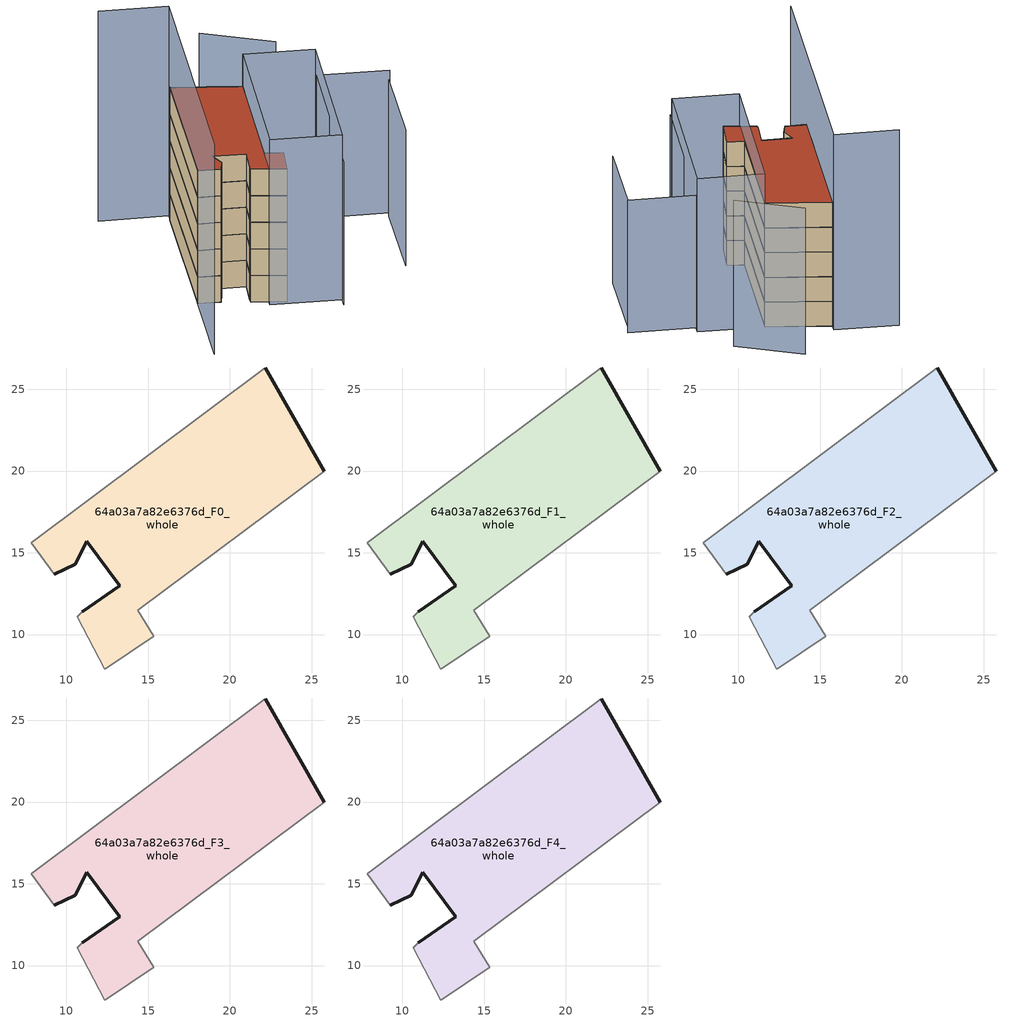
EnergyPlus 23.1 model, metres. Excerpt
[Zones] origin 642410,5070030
64a03a7a82e6376d_F0_whole
 floor ground (EU_floor_Construction): 15.36,9.89 14.36,11.49 25.77,20 22.17,26.3 7.86,15.6 9.26,13.7 10.56,14.29 11.26,15.7 13.26,12.99 10.96,11.39 10.66,11.09 12.36,7.89 z0
 wall outside (EU_wall_Construction): 22.17,26.3 25.77,20 / 10.96,11.39 13.26,12.99 11.26,15.7 10.56,14.29 9.26,13.7 z0:3
 wall adiabatic (EU_wall_Construction): 9.26,13.7 7.86,15.6 22.17,26.3 / 25.77,20 14.36,11.49 15.36,9.89 12.36,7.89 10.66,11.09 10.96,11.39 z0:3
64a03a7a82e6376d_F1_whole
 floor to 64a03a7a82e6376d_F0_whole (EU_floor_Construction): 15.36,9.89 14.36,11.49 25.77,20 22.17,26.3 7.86,15.6 9.26,13.7 10.56,14.29 11.26,15.7 13.26,12.99 10.96,11.39 10.66,11.09 12.36,7.89 z3
 wall outside (EU_wall_Construction): 22.17,26.3 25.77,20 / 10.96,11.39 13.26,12.99 11.26,15.7 10.56,14.29 9.26,13.7 z3:6
 wall adiabatic (EU_wall_Construction): 9.26,13.7 7.86,15.6 22.17,26.3 / 25.77,20 14.36,11.49 15.36,9.89 12.36,7.89 10.66,11.09 10.96,11.39 z3:6
64a03a7a82e6376d_F2_whole
 floor to 64a03a7a82e6376d_F1_whole (EU_floor_Construction): 15.36,9.89 14.36,11.49 25.77,20 22.17,26.3 7.86,15.6 9.26,13.7 10.56,14.29 11.26,15.7 13.26,12.99 10.96,11.39 10.66,11.09 12.36,7.89 z6
 wall outside (EU_wall_Construction): 22.17,26.3 25.77,20 / 10.96,11.39 13.26,12.99 11.26,15.7 10.56,14.29 9.26,13.7 z6:9
 wall adiabatic (EU_wall_Construction): 9.26,13.7 7.86,15.6 22.17,26.3 / 25.77,20 14.36,11.49 15.36,9.89 12.36,7.89 10.66,11.09 10.96,11.39 z6:9
64a03a7a82e6376d_F3_whole
 floor to 64a03a7a82e6376d_F2_whole (EU_floor_Construction): 15.36,9.89 14.36,11.49 25.77,20 22.17,26.3 7.86,15.6 9.26,13.7 10.56,14.29 11.26,15.7 13.26,12.99 10.96,11.39 10.66,11.09 12.36,7.89 z9
 wall outside (EU_wall_Construction): 22.17,26.3 25.77,20 / 10.96,11.39 13.26,12.99 11.26,15.7 10.56,14.29 9.26,13.7 z9:12
 wall adiabatic (EU_wall_Construction): 9.26,13.7 7.86,15.6 22.17,26.3 / 25.77,20 14.36,11.49 15.36,9.89 12.36,7.89 10.66,11.09 10.96,11.39 z9:12
64a03a7a82e6376d_F4_whole
 floor to 64a03a7a82e6376d_F3_whole (EU_floor_Construction): 15.36,9.89 14.36,11.49 25.77,20 22.17,26.3 7.86,15.6 9.26,13.7 10.56,14.29 11.26,15.7 13.26,12.99 10.96,11.39 10.66,11.09 12.36,7.89 z12
 wall outside (EU_wall_Construction): 22.17,26.3 25.77,20 / 10.96,11.39 13.26,12.99 11.26,15.7 10.56,14.29 9.26,13.7 z12:15
 wall adiabatic (EU_wall_Construction): 9.26,13.7 7.86,15.6 22.17,26.3 / 25.77,20 14.36,11.49 15.36,9.89 12.36,7.89 10.66,11.09 10.96,11.39 z12:15
 roof outside (EU_roof_Construction): 22.17,26.3 25.77,20 14.36,11.49 15.36,9.89 12.36,7.89 10.66,11.09 10.96,11.39 13.26,12.99 11.26,15.7 10.56,14.29 9.26,13.7 7.86,15.6 z15
shading: 24.59,1 33.07,7.38 z0:15.4; 14.48,2.64 29.37,13.59 / 29.37,13.59 33.76,7.63 z0:16.1; 30.09,14.12 15.36,3.29 / 15.36,3.29 11.04,9.16 / 11.04,9.16 25.77,19.99 / 25.77,19.99 30.09,14.12 z0:18.6; 31.19,19.09 29.16,26.65 z0:17.7; 18.67,32.51 22.91,26.82 / 22.91,26.82 -0.74,9.19 z0:23.7
[Building]
EU S2 Campaign: North Axis=0; Terrain=City; Solar Distribution=FullExterior
[Site:Location]
Lyon-Bron: Latitude=45.75; Longitude=5; Time Zone=1; Elevation=198
[SizingPeriod:WeatherFileDays]
AnnualSizingPeriod: Begin Month=1; Begin Day of Month=1; End Month=12; End Day of Month=31; Day of Week for Start Day=Monday; Use Weather File Daylight Saving Period=No; Use Weather File Rain and Snow Indicators=No
[MATERIAL]
EU_InternalMass_Material: Roughness=MediumRough; Thickness=0.1; Conductivity=1; Density=1800; Specific Heat=900; Thermal Absorptance=0.9; Solar Absorptance=0.7; Visible Absorptance=0.7
[MATERIAL:NOMASS] Roughness=MediumRough; Thermal Absorptance=0.9; Solar Absorptance=0.7; Visible Absorptance=0.7
Name | Thermal Resistance
EU_wall_NoMass | 0.87146
EU_roof_NoMass | 0.842276
EU_floor_NoMass | 0.496999
[CONSTRUCTION]
EU_wall_Construction: EU_wall_NoMass
EU_roof_Construction: EU_roof_NoMass
EU_floor_Construction: EU_floor_NoMass
EU_InternalMass_Construction: EU_InternalMass_Material
[ZONE] Type=1; Multiplier=1; Ceiling Height=autocalculate; Volume=374.8125; Floor Area=autocalculate; Part of Total Floor Area=Yes
64a03a7a82e6376d_F0_whole; 64a03a7a82e6376d_F1_whole; 64a03a7a82e6376d_F2_whole; 64a03a7a82e6376d_F3_whole; 64a03a7a82e6376d_F4_whole
[INTERNALMASS] Construction=EU_InternalMass_Construction; Surface Area=124.932
Name | Zone or ZoneList
64a03a7a82e6376d_F0_whole_EU_InternalMass | 64a03a7a82e6376d_F0_whole
64a03a7a82e6376d_F1_whole_EU_InternalMass | 64a03a7a82e6376d_F1_whole
64a03a7a82e6376d_F2_whole_EU_InternalMass | 64a03a7a82e6376d_F2_whole
64a03a7a82e6376d_F3_whole_EU_InternalMass | 64a03a7a82e6376d_F3_whole
64a03a7a82e6376d_F4_whole_EU_InternalMass | 64a03a7a82e6376d_F4_whole
[OTHEREQUIPMENT] Fuel Type=Electricity; Design Level Calculation Method=Watts/Area; Power per Zone Floor Area=1; Fraction Latent=0; Fraction Radiant=0; Fraction Lost=0; Carbon Dioxide Generation Rate=0; EndUse Subcategory=EU_Step8_InternalGains
Name | Zone or ZoneList or Space or SpaceList | Schedule
EU_Step8_InternalGain_64a03a7a82e6376d_F0_whole_f000 | 64a03a7a82e6376d_F0_whole | EU_Step8_GainSchedule_64a03a7a82e6376d_F0_whole_f000
EU_Step8_InternalGain_64a03a7a82e6376d_F1_whole_f000 | 64a03a7a82e6376d_F1_whole | EU_Step8_GainSchedule_64a03a7a82e6376d_F1_whole_f000
EU_Step8_InternalGain_64a03a7a82e6376d_F2_whole_f000 | 64a03a7a82e6376d_F2_whole | EU_Step8_GainSchedule_64a03a7a82e6376d_F2_whole_f000
EU_Step8_InternalGain_64a03a7a82e6376d_F3_whole_f000 | 64a03a7a82e6376d_F3_whole | EU_Step8_GainSchedule_64a03a7a82e6376d_F3_whole_f000
EU_Step8_InternalGain_64a03a7a82e6376d_F4_whole_f000 | 64a03a7a82e6376d_F4_whole | EU_Step8_GainSchedule_64a03a7a82e6376d_F4_whole_f000
[ZONEVENTILATION:DESIGNFLOWRATE] Schedule=EU_AlwaysOn; Design Flow Rate Calculation Method=AirChanges/Hour; Air Changes per Hour=0.425; Ventilation Type=Natural; Fan Pressure Rise=0; Fan Total Efficiency=1; Constant Term Coefficient=1; Temperature Term Coefficient=0; Velocity Term Coefficient=0; Velocity Squared Term Coefficient=0; Minimum Indoor Temperature=-100; Maximum Indoor Temperature=100; Delta Temperature=-100; Minimum Outdoor Temperature=-100; Maximum Outdoor Temperature=100; Maximum Wind Speed=40
Name | Zone or ZoneList or Space or SpaceList
EU_ConstantAir_64a03a7a82e6376d_F0_whole | 64a03a7a82e6376d_F0_whole
EU_ConstantAir_64a03a7a82e6376d_F1_whole | 64a03a7a82e6376d_F1_whole
EU_ConstantAir_64a03a7a82e6376d_F2_whole | 64a03a7a82e6376d_F2_whole
EU_ConstantAir_64a03a7a82e6376d_F3_whole | 64a03a7a82e6376d_F3_whole
EU_ConstantAir_64a03a7a82e6376d_F4_whole | 64a03a7a82e6376d_F4_whole
[HVACTEMPLATE:THERMOSTAT] Constant Heating Setpoint=20; Constant Cooling Setpoint=50
EU_HeatOnly_64a03a7a82e6376d_F0_whole; EU_HeatOnly_64a03a7a82e6376d_F1_whole; EU_HeatOnly_64a03a7a82e6376d_F2_whole; EU_HeatOnly_64a03a7a82e6376d_F3_whole; EU_HeatOnly_64a03a7a82e6376d_F4_whole
[HVACTEMPLATE:ZONE:IDEALLOADSAIRSYSTEM] System Availability Schedule=EU_AlwaysOn; Maximum Heating Supply Air Temperature=50; Minimum Cooling Supply Air Temperature=13; Maximum Heating Supply Air Humidity Ratio=0.0156; Minimum Cooling Supply Air Humidity Ratio=0.0077; Heating Limit=NoLimit; Cooling Limit=NoLimit; Heating Availability Schedule=EU_AlwaysOn; Cooling Availability Schedule=EU_CoolingOff; Dehumidification Control Type=ConstantSensibleHeatRatio; Cooling Sensible Heat Ratio=0.7; Dehumidification Setpoint=60; Humidification Control Type=None; Humidification Setpoint=30; Outdoor Air Method=None; Outdoor Air Flow Rate per Person=0.00944; Outdoor Air Flow Rate per Zone Floor Area=0; Outdoor Air Flow Rate per Zone=0; Demand Controlled Ventilation Type=None; Outdoor Air Economizer Type=NoEconomizer; Heat Recovery Type=None; Sensible Heat Recovery Effectiveness=0.7; Latent Heat Recovery Effectiveness=0.65
Name | Template Thermostat
64a03a7a82e6376d_F0_whole | EU_HeatOnly_64a03a7a82e6376d_F0_whole
64a03a7a82e6376d_F1_whole | EU_HeatOnly_64a03a7a82e6376d_F1_whole
64a03a7a82e6376d_F2_whole | EU_HeatOnly_64a03a7a82e6376d_F2_whole
64a03a7a82e6376d_F3_whole | EU_HeatOnly_64a03a7a82e6376d_F3_whole
64a03a7a82e6376d_F4_whole | EU_HeatOnly_64a03a7a82e6376d_F4_whole
[SIZING:ZONE] Zone Cooling Design Supply Air Temperature Input Method=SupplyAirTemperature; Zone Cooling Design Supply Air Temperature=13; Zone Heating Design Supply Air Temperature Input Method=SupplyAirTemperature; Zone Heating Design Supply Air Temperature=50; Zone Cooling Design Supply Air Humidity Ratio=0.008; Zone Heating Design Supply Air Humidity Ratio=0.008; Cooling Design Air Flow Method=DesignDay; Cooling Design Air Flow Rate=0; Cooling Minimum Air Flow per Zone Floor Area=0.000762; Cooling Minimum Air Flow=0; Cooling Minimum Air Flow Fraction=0.2; Heating Design Air Flow Method=DesignDay; Heating Design Air Flow Rate=0; Heating Maximum Air Flow per Zone Floor Area=0.002032; Heating Maximum Air Flow=0.141576; Heating Maximum Air Flow Fraction=0.3; Account for Dedicated Outdoor Air System=No; Dedicated Outdoor Air System Control Strategy=NeutralSupplyAir; Dedicated Outdoor Air Low Setpoint Temperature for Design=autosize; Dedicated Outdoor Air High Setpoint Temperature for Design=autosize; Zone Load Sizing Method=Sensible Load Only No Latent Load; Zone Latent Cooling Design Supply Air Humidity Ratio Input Method=HumidityRatioDifference; Zone Cooling Design Supply Air Humidity Ratio Difference=0.005; Zone Latent Heating Design Supply Air Humidity Ratio Input Method=HumidityRatioDifference; Zone Humidification Design Supply Air Humidity Ratio Difference=0.005
64a03a7a82e6376d_F0_whole; 64a03a7a82e6376d_F1_whole; 64a03a7a82e6376d_F2_whole; 64a03a7a82e6376d_F3_whole; 64a03a7a82e6376d_F4_whole
[SCHEDULE:CONSTANT]
Name | Hourly Value
EU_AlwaysOn | 1
EU_CoolingOff | 0
[SCHEDULE:FILE] Column Number=1; Rows to Skip at Top=0; Number of Hours of Data=8760; Column Separator=Comma; Interpolate to Timestep=No; Minutes per Item=60; Adjust Schedule for Daylight Savings=Yes
Name | File
EU_Step8_GainSchedule_64a03a7a82e6376d_F0_whole_f000 | ../../schedules/64a03a7a82e6376d/64a03a7a82e6376d_F0_whole_f000_gain.csv
EU_Step8_GainSchedule_64a03a7a82e6376d_F1_whole_f000 | ../../schedules/64a03a7a82e6376d/64a03a7a82e6376d_F1_whole_f000_gain.csv
EU_Step8_GainSchedule_64a03a7a82e6376d_F2_whole_f000 | ../../schedules/64a03a7a82e6376d/64a03a7a82e6376d_F2_whole_f000_gain.csv
EU_Step8_GainSchedule_64a03a7a82e6376d_F3_whole_f000 | ../../schedules/64a03a7a82e6376d/64a03a7a82e6376d_F3_whole_f000_gain.csv
EU_Step8_GainSchedule_64a03a7a82e6376d_F4_whole_f000 | ../../schedules/64a03a7a82e6376d/64a03a7a82e6376d_F4_whole_f000_gain.csv
